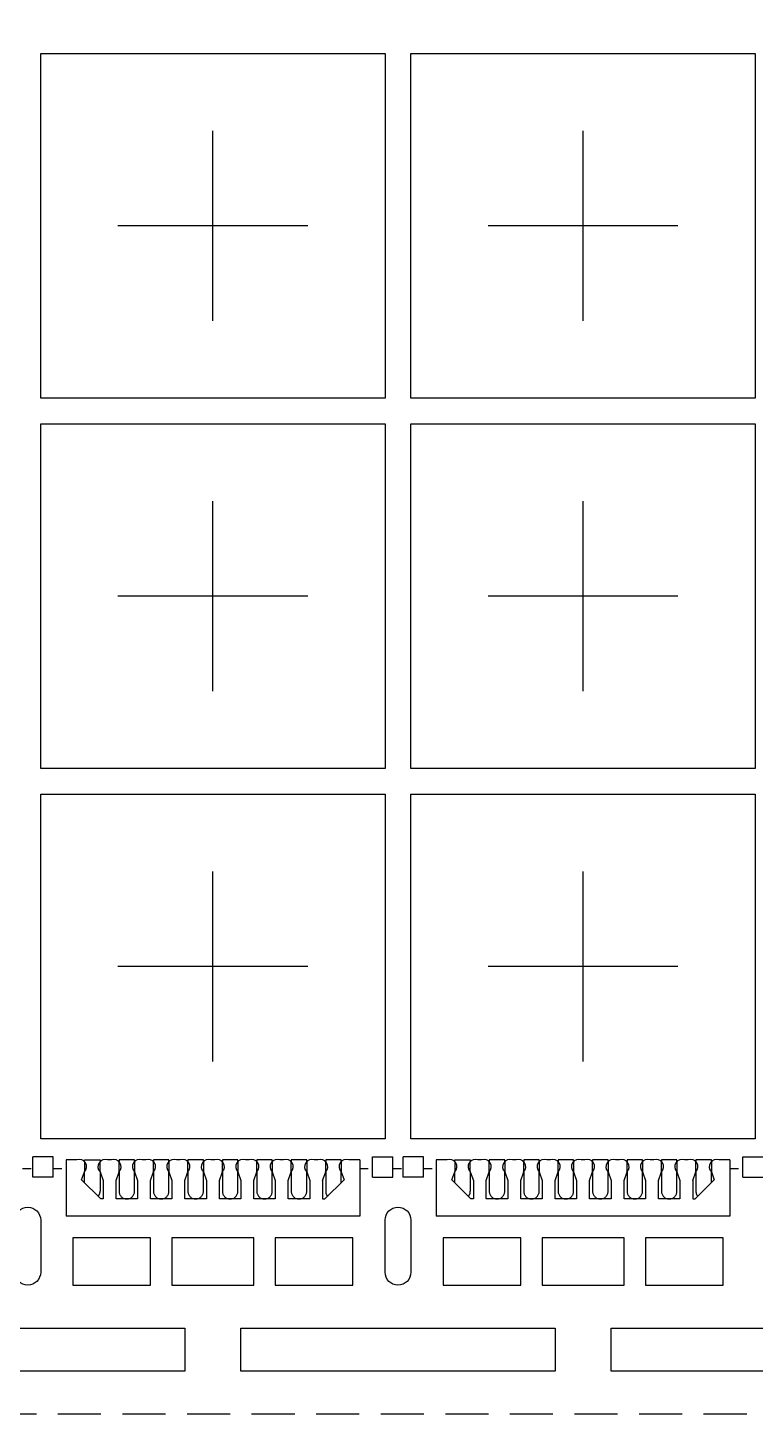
# Model space of a CAD drawing. Extents: x -140 to 1972, y -487 to -95.
# Drawn here: x 1787.09 to 1795.54, y -343.14 to -327.04 of the extents above; entities that cross this region are included whole.
import ezdxf

# ---------------------------------------------------------------- set-up
doc = ezdxf.new("R2010")
doc.units = 0
doc.header["$LTSCALE"] = 5
doc.header["$MEASUREMENT"] = 0
doc.linetypes.add('CENTER', pattern=[2, 1.25, -0.25, 0.25, -0.25])
doc.linetypes.add('HIDDEN', pattern=[0.375, 0.25, -0.125])
doc.layers.add('1', color=7, linetype='CONTINUOUS')
doc.layers.add('1D', color=4, linetype='CONTINUOUS')

msp = doc.modelspace()

# ---------------------------------------------------------------- linework, layer by layer
at = {"layer": '1'}
for p, q in [((1787.15, -340.388, -0.029), (1787.15, -340.153, -0.029)), ((1787.385, -340.153, -0.029), (1787.15, -340.153, -0.029)), ((1787.385, -340.388, -0.029), (1787.385, -340.153, -0.029)), ((1787.661, -340.188, -0.029), (1787.535, -340.188, -0.029)), ((1788.061, -340.188, -0.029), (1788.018, -340.188, -0.029)), ((1788.461, -340.188, -0.029), (1788.418, -340.188, -0.029)), ((1788.861, -340.188, -0.029), (1788.818, -340.188, -0.029)), ((1789.261, -340.188, -0.029), (1789.218, -340.188, -0.029)), ((1789.661, -340.188, -0.029), (1789.618, -340.188, -0.029)), ((1790.061, -340.188, -0.029), (1790.018, -340.188, -0.029)), ((1790.461, -340.188, -0.029), (1790.418, -340.188, -0.029)), ((1790.945, -340.188, -0.029), (1790.818, -340.188, -0.029)), ((1791.095, -340.153, -0.029), (1791.33, -340.153, -0.029)), ((1791.095, -340.388, -0.029), (1791.095, -340.153, -0.029)), ((1791.33, -340.388, -0.029), (1791.33, -340.153, -0.029)), ((1791.45, -340.388, -0.029), (1791.45, -340.153, -0.029)), ((1791.685, -340.153, -0.029), (1791.45, -340.153, -0.029)), ((1791.685, -340.388, -0.029), (1791.685, -340.153, -0.029)), ((1791.961, -340.188, -0.029), (1791.835, -340.188, -0.029)), ((1792.361, -340.188, -0.029), (1792.318, -340.188, -0.029)), ((1792.761, -340.188, -0.029), (1792.718, -340.188, -0.029)), ((1793.161, -340.188, -0.029), (1793.118, -340.188, -0.029)), ((1793.561, -340.188, -0.029), (1793.518, -340.188, -0.029)), ((1793.961, -340.188, -0.029), (1793.918, -340.188, -0.029)), ((1794.361, -340.188, -0.029), (1794.318, -340.188, -0.029)), ((1794.761, -340.188, -0.029), (1794.718, -340.188, -0.029)), ((1795.245, -340.188, -0.029), (1795.118, -340.188, -0.029)), ((1795.395, -340.153, -0.029), (1795.63, -340.153, -0.029)), ((1795.395, -340.388, -0.029), (1795.395, -340.153, -0.029)), ((1787.716, -340.422, -0.029), (1787.75, -340.327, -0.029)), ((1787.75, -340.207, -0.029), (1787.75, -340.327, -0.029)), ((1787.93, -340.327, -0.029), (1787.93, -340.207, -0.029)), ((1787.93, -340.327, -0.029), (1787.965, -340.428, -0.029)), ((1788.115, -340.428, -0.029), (1788.15, -340.327, -0.029)), ((1788.15, -340.327, -0.029), (1788.15, -340.207, -0.029)), ((1788.33, -340.207, -0.029), (1788.33, -340.327, -0.029)), ((1788.33, -340.327, -0.029), (1788.365, -340.428, -0.029)), ((1788.515, -340.428, -0.029), (1788.55, -340.327, -0.029)), ((1788.55, -340.327, -0.029), (1788.55, -340.207, -0.029)), ((1788.73, -340.207, -0.029), (1788.73, -340.327, -0.029)), ((1788.73, -340.327, -0.029), (1788.765, -340.428, -0.029)), ((1788.915, -340.428, -0.029), (1788.95, -340.327, -0.029)), ((1788.95, -340.327, -0.029), (1788.95, -340.207, -0.029)), ((1789.13, -340.207, -0.029), (1789.13, -340.327, -0.029)), ((1789.13, -340.327, -0.029), (1789.165, -340.428, -0.029)), ((1789.315, -340.428, -0.029), (1789.35, -340.327, -0.029)), ((1789.35, -340.327, -0.029), (1789.35, -340.207, -0.029)), ((1789.53, -340.207, -0.029), (1789.53, -340.327, -0.029)), ((1789.53, -340.327, -0.029), (1789.565, -340.428, -0.029)), ((1789.715, -340.428, -0.029), (1789.75, -340.327, -0.029)), ((1789.75, -340.327, -0.029), (1789.75, -340.207, -0.029)), ((1789.93, -340.207, -0.029), (1789.93, -340.327, -0.029)), ((1789.93, -340.327, -0.029), (1789.965, -340.428, -0.029)), ((1790.115, -340.428, -0.029), (1790.15, -340.327, -0.029)), ((1790.15, -340.327, -0.029), (1790.15, -340.207, -0.029)), ((1790.33, -340.207, -0.029), (1790.33, -340.327, -0.029)), ((1790.33, -340.327, -0.029), (1790.365, -340.428, -0.029)), ((1790.515, -340.428, -0.029), (1790.55, -340.327, -0.029)), ((1790.55, -340.327, -0.029), (1790.55, -340.207, -0.029)), ((1790.73, -340.207, -0.029), (1790.73, -340.327, -0.029)), ((1790.73, -340.327, -0.029), (1790.763, -340.422, -0.029)), ((1792.016, -340.422, -0.029), (1792.05, -340.327, -0.029)), ((1792.05, -340.207, -0.029), (1792.05, -340.327, -0.029)), ((1792.23, -340.327, -0.029), (1792.23, -340.207, -0.029)), ((1792.23, -340.327, -0.029), (1792.265, -340.428, -0.029)), ((1792.415, -340.428, -0.029), (1792.45, -340.327, -0.029)), ((1792.45, -340.327, -0.029), (1792.45, -340.207, -0.029)), ((1792.63, -340.207, -0.029), (1792.63, -340.327, -0.029)), ((1792.63, -340.327, -0.029), (1792.665, -340.428, -0.029)), ((1792.815, -340.428, -0.029), (1792.85, -340.327, -0.029)), ((1792.85, -340.327, -0.029), (1792.85, -340.207, -0.029)), ((1793.03, -340.207, -0.029), (1793.03, -340.327, -0.029)), ((1793.03, -340.327, -0.029), (1793.065, -340.428, -0.029)), ((1793.215, -340.428, -0.029), (1793.25, -340.327, -0.029)), ((1793.25, -340.327, -0.029), (1793.25, -340.207, -0.029)), ((1793.43, -340.207, -0.029), (1793.43, -340.327, -0.029)), ((1793.43, -340.327, -0.029), (1793.465, -340.428, -0.029)), ((1793.615, -340.428, -0.029), (1793.65, -340.327, -0.029)), ((1793.65, -340.327, -0.029), (1793.65, -340.207, -0.029)), ((1793.83, -340.207, -0.029), (1793.83, -340.327, -0.029)), ((1793.83, -340.327, -0.029), (1793.865, -340.428, -0.029)), ((1794.015, -340.428, -0.029), (1794.05, -340.327, -0.029)), ((1794.05, -340.327, -0.029), (1794.05, -340.207, -0.029)), ((1794.23, -340.207, -0.029), (1794.23, -340.327, -0.029)), ((1794.23, -340.327, -0.029), (1794.265, -340.428, -0.029)), ((1794.415, -340.428, -0.029), (1794.45, -340.327, -0.029)), ((1794.45, -340.327, -0.029), (1794.45, -340.207, -0.029)), ((1794.63, -340.207, -0.029), (1794.63, -340.327, -0.029)), ((1794.63, -340.327, -0.029), (1794.665, -340.428, -0.029)), ((1794.815, -340.428, -0.029), (1794.85, -340.327, -0.029)), ((1794.85, -340.327, -0.029), (1794.85, -340.207, -0.029)), ((1795.03, -340.207, -0.029), (1795.03, -340.327, -0.029)), ((1795.03, -340.327, -0.029), (1795.063, -340.422, -0.029)), ((1787.385, -340.388, -0.029), (1787.15, -340.388, -0.029)), ((1787.937, -340.643, -0.029), (1787.716, -340.422, -0.029)), ((1787.965, -340.428, -0.029), (1787.965, -340.643, -0.029)), ((1788.115, -340.643, -0.029), (1788.115, -340.428, -0.029)), ((1788.365, -340.428, -0.029), (1788.365, -340.643, -0.029)), ((1788.515, -340.643, -0.029), (1788.515, -340.428, -0.029)), ((1788.765, -340.428, -0.029), (1788.765, -340.643, -0.029)), ((1788.915, -340.643, -0.029), (1788.915, -340.428, -0.029)), ((1789.165, -340.428, -0.029), (1789.165, -340.643, -0.029)), ((1789.315, -340.643, -0.029), (1789.315, -340.428, -0.029)), ((1789.565, -340.428, -0.029), (1789.565, -340.643, -0.029)), ((1789.715, -340.643, -0.029), (1789.715, -340.428, -0.029)), ((1789.965, -340.428, -0.029), (1789.965, -340.643, -0.029)), ((1790.115, -340.643, -0.029), (1790.115, -340.428, -0.029)), ((1790.365, -340.428, -0.029), (1790.365, -340.643, -0.029)), ((1790.515, -340.428, -0.029), (1790.515, -340.643, -0.029)), ((1790.542, -340.643, -0.029), (1790.763, -340.422, -0.029)), ((1791.095, -340.388, -0.029), (1791.33, -340.388, -0.029)), ((1791.685, -340.388, -0.029), (1791.45, -340.388, -0.029)), ((1792.237, -340.643, -0.029), (1792.016, -340.422, -0.029)), ((1792.265, -340.428, -0.029), (1792.265, -340.643, -0.029)), ((1792.415, -340.643, -0.029), (1792.415, -340.428, -0.029)), ((1792.665, -340.428, -0.029), (1792.665, -340.643, -0.029)), ((1792.815, -340.643, -0.029), (1792.815, -340.428, -0.029)), ((1793.065, -340.428, -0.029), (1793.065, -340.643, -0.029)), ((1793.215, -340.643, -0.029), (1793.215, -340.428, -0.029)), ((1793.465, -340.428, -0.029), (1793.465, -340.643, -0.029)), ((1793.615, -340.643, -0.029), (1793.615, -340.428, -0.029)), ((1793.865, -340.428, -0.029), (1793.865, -340.643, -0.029)), ((1794.015, -340.643, -0.029), (1794.015, -340.428, -0.029)), ((1794.265, -340.428, -0.029), (1794.265, -340.643, -0.029)), ((1794.415, -340.643, -0.029), (1794.415, -340.428, -0.029)), ((1794.665, -340.428, -0.029), (1794.665, -340.643, -0.029)), ((1794.815, -340.428, -0.029), (1794.815, -340.643, -0.029)), ((1794.842, -340.643, -0.029), (1795.063, -340.422, -0.029)), ((1795.395, -340.388, -0.029), (1795.63, -340.388, -0.029))]:
    msp.add_line(p, q, dxfattribs=at)
at = {"layer": '1', "color": 7}
for p, q in [((1787.535, -340.188, -0.029), (1787.535, -340.843, -0.029)), ((1790.945, -340.188, -0.029), (1790.945, -340.843, -0.029)), ((1791.835, -340.188, -0.029), (1791.835, -340.843, -0.029)), ((1795.245, -340.188, -0.029), (1795.245, -340.843, -0.029)), ((1787.965, -340.643, -0.029), (1787.937, -340.643, -0.029)), ((1788.365, -340.643, -0.029), (1788.115, -340.643, -0.029)), ((1788.765, -340.643, -0.029), (1788.515, -340.643, -0.029)), ((1789.165, -340.643, -0.029), (1788.915, -340.643, -0.029)), ((1789.565, -340.643, -0.029), (1789.315, -340.643, -0.029)), ((1789.965, -340.643, -0.029), (1789.715, -340.643, -0.029)), ((1790.365, -340.643, -0.029), (1790.115, -340.643, -0.029)), ((1790.515, -340.643, -0.029), (1790.542, -340.643, -0.029)), ((1792.265, -340.643, -0.029), (1792.237, -340.643, -0.029)), ((1792.665, -340.643, -0.029), (1792.415, -340.643, -0.029)), ((1793.065, -340.643, -0.029), (1792.815, -340.643, -0.029)), ((1793.465, -340.643, -0.029), (1793.215, -340.643, -0.029)), ((1793.865, -340.643, -0.029), (1793.615, -340.643, -0.029)), ((1794.265, -340.643, -0.029), (1794.015, -340.643, -0.029)), ((1794.665, -340.643, -0.029), (1794.415, -340.643, -0.029)), ((1794.815, -340.643, -0.029), (1794.842, -340.643, -0.029)), ((1790.945, -340.843, -0.029), (1787.535, -340.843, -0.029)), ((1795.245, -340.843, -0.029), (1791.835, -340.843, -0.029))]:
    msp.add_line(p, q, dxfattribs=at)
at = {"layer": '1', "ltscale": 10, "elevation": -0.029}
for points in [[(1787.24, -340.888), (1787.24, -341.493, -1), (1786.94, -341.493), (1786.94, -340.888, -1)], [(1791.54, -340.888), (1791.54, -341.493, -1), (1791.24, -341.493), (1791.24, -340.888, -1)]]:
    msp.add_lwpolyline(points, format="xyb", close=True, dxfattribs=at)
for points in [[(1787.615, -341.093), (1787.615, -341.643), (1788.515, -341.643), (1788.515, -341.093)], [(1788.765, -341.093), (1788.765, -341.643), (1789.715, -341.643), (1789.715, -341.093)], [(1789.965, -341.093), (1789.965, -341.643), (1790.865, -341.643), (1790.865, -341.093)], [(1791.915, -341.093), (1791.915, -341.643), (1792.815, -341.643), (1792.815, -341.093)], [(1793.065, -341.093), (1793.065, -341.643), (1794.015, -341.643), (1794.015, -341.093)], [(1794.265, -341.093), (1794.265, -341.643), (1795.165, -341.643), (1795.165, -341.093)], [(1785.265, -342.143), (1788.915, -342.143), (1788.915, -342.643), (1785.265, -342.643)], [(1789.565, -342.143), (1793.215, -342.143), (1793.215, -342.643), (1789.565, -342.643)], [(1793.865, -342.143), (1797.515, -342.143), (1797.515, -342.643), (1793.865, -342.643)]]:
    msp.add_lwpolyline(points, close=True, dxfattribs=at)
at = {"layer": '1'}
for centre, start, end in [((1787.69, -340.267, -0.029), 314.7159, 110.4592), ((1787.989, -340.267, -0.029), 69.5408, 225.2841), ((1788.09, -340.267, -0.029), 314.7159, 110.4592), ((1788.389, -340.267, -0.029), 69.5408, 225.2841), ((1788.49, -340.267, -0.029), 314.7159, 110.4592), ((1788.789, -340.267, -0.029), 69.5408, 225.2841), ((1788.89, -340.267, -0.029), 314.7159, 110.4592), ((1789.189, -340.267, -0.029), 69.5408, 225.2841), ((1789.29, -340.267, -0.029), 314.7159, 110.4592), ((1789.589, -340.267, -0.029), 69.5408, 225.2841), ((1789.69, -340.267, -0.029), 314.7159, 110.4592), ((1789.989, -340.267, -0.029), 69.5408, 225.2841), ((1790.09, -340.267, -0.029), 314.7159, 110.4592), ((1790.389, -340.267, -0.029), 69.5408, 225.2841), ((1790.49, -340.267, -0.029), 314.7159, 110.4592), ((1790.789, -340.267, -0.029), 69.5408, 225.2841), ((1791.99, -340.267, -0.029), 314.7159, 110.4592), ((1792.289, -340.267, -0.029), 69.5408, 225.2841), ((1792.39, -340.267, -0.029), 314.7159, 110.4592), ((1792.689, -340.267, -0.029), 69.5408, 225.2841), ((1792.79, -340.267, -0.029), 314.7159, 110.4592), ((1793.089, -340.267, -0.029), 69.5408, 225.2841), ((1793.19, -340.267, -0.029), 314.7159, 110.4592), ((1793.489, -340.267, -0.029), 69.5408, 225.2841), ((1793.59, -340.267, -0.029), 314.7159, 110.4592), ((1793.889, -340.267, -0.029), 69.5408, 225.2841), ((1793.99, -340.267, -0.029), 314.7159, 110.4592), ((1794.289, -340.267, -0.029), 69.5408, 225.2841), ((1794.39, -340.267, -0.029), 314.7159, 110.4592), ((1794.689, -340.267, -0.029), 69.5408, 225.2841), ((1794.79, -340.267, -0.029), 314.7159, 110.4592), ((1795.089, -340.267, -0.029), 69.5408, 225.2841)]:
    msp.add_arc(centre, 0.0843, start, end, dxfattribs=at)
at = {"layer": '1D', "linetype": 'CENTER'}
for p, q in [((1789.24, -330.446, -0.029), (1789.24, -328.24, -0.029)), ((1793.54, -330.446, -0.029), (1793.54, -328.24, -0.029)), ((1790.342, -329.343, -0.029), (1788.137, -329.343, -0.029)), ((1794.642, -329.343, -0.029), (1792.437, -329.343, -0.029)), ((1789.24, -334.746, -0.029), (1789.24, -332.54, -0.029)), ((1793.54, -334.746, -0.029), (1793.54, -332.54, -0.029)), ((1790.342, -333.643, -0.029), (1788.137, -333.643, -0.029)), ((1794.642, -333.643, -0.029), (1792.437, -333.643, -0.029)), ((1789.24, -339.046, -0.029), (1789.24, -336.84, -0.029)), ((1793.54, -339.046, -0.029), (1793.54, -336.84, -0.029)), ((1790.342, -337.943, -0.029), (1788.137, -337.943, -0.029)), ((1794.642, -337.943, -0.029), (1792.437, -337.943, -0.029))]:
    msp.add_line(p, q, dxfattribs=at)
at = {"layer": '1D', "linetype": 'HIDDEN', "ltscale": 0.08}
for p, q in [((1787.03, -340.288, -0.029), (1787.15, -340.288, -0.029)), ((1787.385, -340.288, -0.029), (1787.535, -340.288, -0.029)), ((1790.945, -340.288, -0.029), (1791.095, -340.288, -0.029)), ((1791.33, -340.288, -0.029), (1791.45, -340.288, -0.029)), ((1791.685, -340.288, -0.029), (1791.835, -340.288, -0.029)), ((1795.245, -340.288, -0.029), (1795.395, -340.288, -0.029))]:
    msp.add_line(p, q, dxfattribs=at)
at = {"layer": '1D', "color": 4, "linetype": 'HIDDEN', "ltscale": 0.4, "elevation": -0.029}
msp.add_lwpolyline([(1832.94, -281.143), (1832.94, -343.143), (1775.64, -343.143), (1775.64, -281.143)], close=True, dxfattribs=at)
at = {"layer": '1D', "color": 2, "linetype": 'CENTER', "ltscale": 0.8, "elevation": -0.029}
for points in [[(1787.24, -331.343), (1787.24, -327.343), (1791.24, -327.343), (1791.24, -331.343)], [(1791.54, -331.343), (1791.54, -327.343), (1795.54, -327.343), (1795.54, -331.343)], [(1787.24, -335.643), (1787.24, -331.643), (1791.24, -331.643), (1791.24, -335.643)], [(1791.54, -335.643), (1791.54, -331.643), (1795.54, -331.643), (1795.54, -335.643)], [(1787.24, -339.943), (1787.24, -335.943), (1791.24, -335.943), (1791.24, -339.943)], [(1791.54, -339.943), (1791.54, -335.943), (1795.54, -335.943), (1795.54, -339.943)]]:
    msp.add_lwpolyline(points, close=True, dxfattribs=at)
at = {"layer": '1D', "linetype": 'HIDDEN', "ltscale": 0.3, "elevation": -0.029}
for points in [[(1787.75, -340.207), (1787.75, -340.188), (1787.93, -340.188), (1787.93, -340.207)], [(1788.33, -340.207), (1788.33, -340.188), (1788.15, -340.188), (1788.15, -340.207)], [(1788.73, -340.207), (1788.73, -340.188), (1788.55, -340.188), (1788.55, -340.207)], [(1789.13, -340.207), (1789.13, -340.188), (1788.95, -340.188), (1788.95, -340.207)], [(1789.53, -340.207), (1789.53, -340.188), (1789.35, -340.188), (1789.35, -340.207)], [(1789.93, -340.207), (1789.93, -340.188), (1789.75, -340.188), (1789.75, -340.207)], [(1790.33, -340.207), (1790.33, -340.188), (1790.15, -340.188), (1790.15, -340.207)], [(1790.73, -340.207), (1790.73, -340.188), (1790.55, -340.188), (1790.55, -340.207)], [(1792.05, -340.207), (1792.05, -340.188), (1792.23, -340.188), (1792.23, -340.207)], [(1792.63, -340.207), (1792.63, -340.188), (1792.45, -340.188), (1792.45, -340.207)], [(1793.03, -340.207), (1793.03, -340.188), (1792.85, -340.188), (1792.85, -340.207)], [(1793.43, -340.207), (1793.43, -340.188), (1793.25, -340.188), (1793.25, -340.207)], [(1793.83, -340.207), (1793.83, -340.188), (1793.65, -340.188), (1793.65, -340.207)], [(1794.23, -340.207), (1794.23, -340.188), (1794.05, -340.188), (1794.05, -340.207)], [(1794.63, -340.207), (1794.63, -340.188), (1794.45, -340.188), (1794.45, -340.207)], [(1795.03, -340.207), (1795.03, -340.188), (1794.85, -340.188), (1794.85, -340.207)], [(1787.75, -340.456), (1787.75, -340.327)], [(1790.73, -340.456), (1790.73, -340.327)], [(1792.05, -340.456), (1792.05, -340.327)], [(1795.03, -340.456), (1795.03, -340.327)]]:
    msp.add_lwpolyline(points, dxfattribs=at)
for points in [[(1787.93, -340.327), (1787.93, -340.553, -0.184483), (1787.907, -340.613, -0.175674)], [(1788.15, -340.327), (1788.15, -340.553, 1), (1788.33, -340.553), (1788.33, -340.327)], [(1788.55, -340.327), (1788.55, -340.553, 1), (1788.73, -340.553), (1788.73, -340.327)], [(1788.95, -340.327), (1788.95, -340.553, 1), (1789.13, -340.553), (1789.13, -340.327)], [(1789.35, -340.327), (1789.35, -340.553, 1), (1789.53, -340.553), (1789.53, -340.327)], [(1789.75, -340.327), (1789.75, -340.553, 1), (1789.93, -340.553), (1789.93, -340.327)], [(1790.15, -340.327), (1790.15, -340.553, 1), (1790.33, -340.553), (1790.33, -340.327)], [(1790.55, -340.327), (1790.55, -340.553, 0.184483), (1790.572, -340.613, 0.175674)], [(1792.23, -340.327), (1792.23, -340.553, -0.184483), (1792.207, -340.613, -0.175674)], [(1792.45, -340.327), (1792.45, -340.553, 1), (1792.63, -340.553), (1792.63, -340.327)], [(1792.85, -340.327), (1792.85, -340.553, 1), (1793.03, -340.553), (1793.03, -340.327)], [(1793.25, -340.327), (1793.25, -340.553, 1), (1793.43, -340.553), (1793.43, -340.327)], [(1793.65, -340.327), (1793.65, -340.553, 1), (1793.83, -340.553), (1793.83, -340.327)], [(1794.05, -340.327), (1794.05, -340.553, 1), (1794.23, -340.553), (1794.23, -340.327)], [(1794.45, -340.327), (1794.45, -340.553, 1), (1794.63, -340.553), (1794.63, -340.327)], [(1794.85, -340.327), (1794.85, -340.553, 0.184483), (1794.872, -340.613, 0.175674)]]:
    msp.add_lwpolyline(points, format="xyb", dxfattribs=at)

doc.saveas('drawing.dxf')
